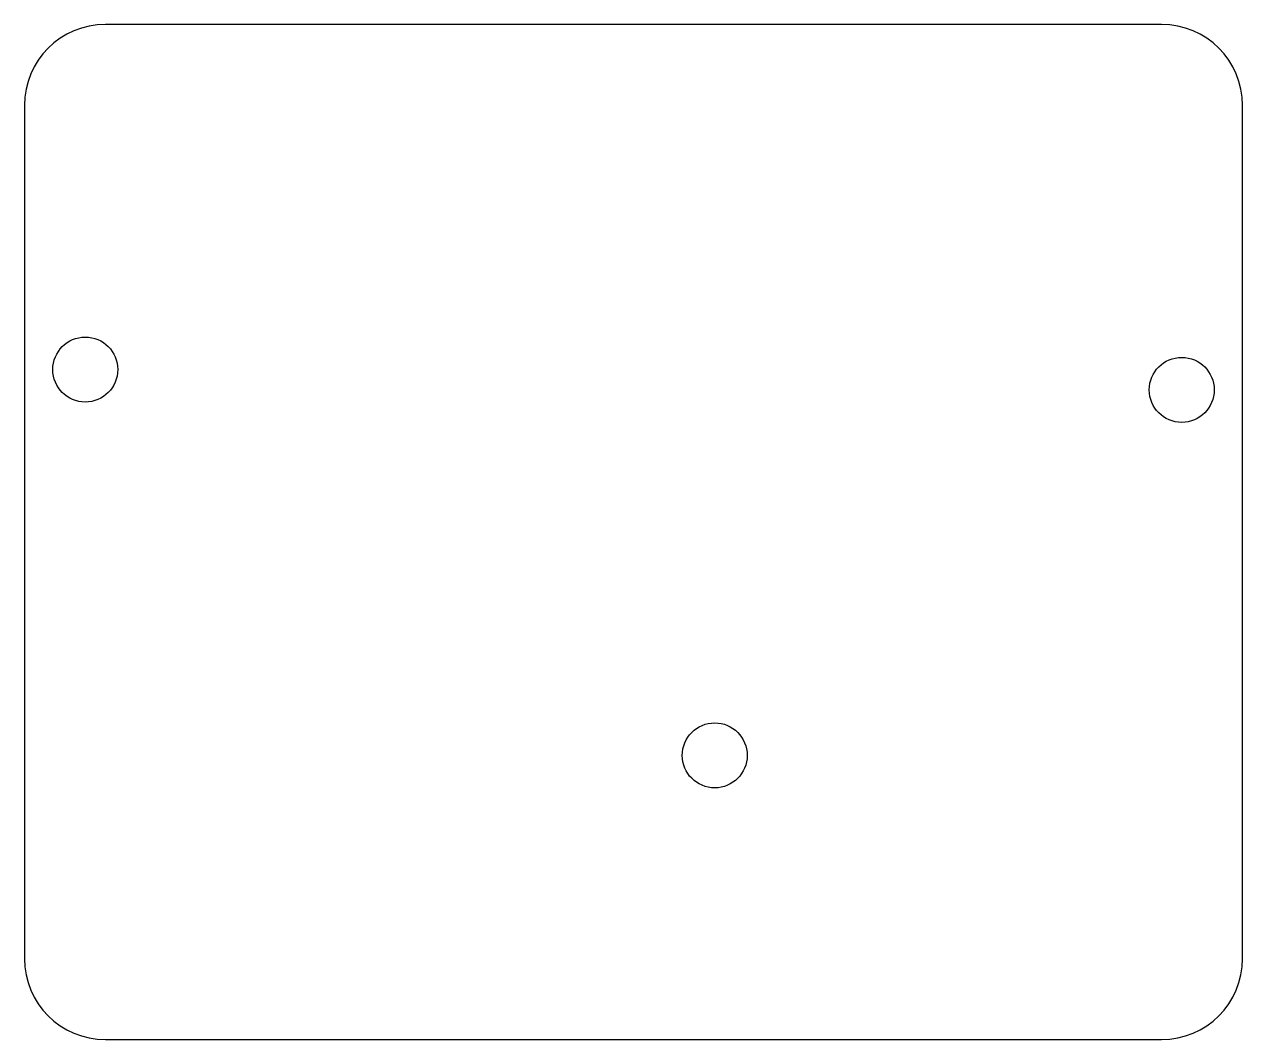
# Model space of a CAD drawing. Extents: x 0 to 60, y 0 to 50.
import ezdxf

# ---------------------------------------------------------------- set-up
doc = ezdxf.new("R2010")
doc.units = 0
doc.layers.add('20', color=7, linetype='CONTINUOUS')

msp = doc.modelspace()

# ---------------------------------------------------------------- linework, layer by layer
at = {"layer": '20'}
for p, q in [((56, 50), (4, 50)), ((0, 46), (0, 4)), ((60, 4), (60, 46)), ((4, 0), (56, 0))]:
    msp.add_line(p, q, dxfattribs=at)
for centre in [(3, 33), (57, 32), (34, 14)]:
    msp.add_circle(centre, 1.6, dxfattribs=at)
for centre, start, end in [((4, 46), 90, 180), ((56, 46), 0, 90), ((4, 4), 180, 270), ((56, 4), 270, 0)]:
    msp.add_arc(centre, 4, start, end, dxfattribs=at)

doc.saveas('drawing.dxf')
